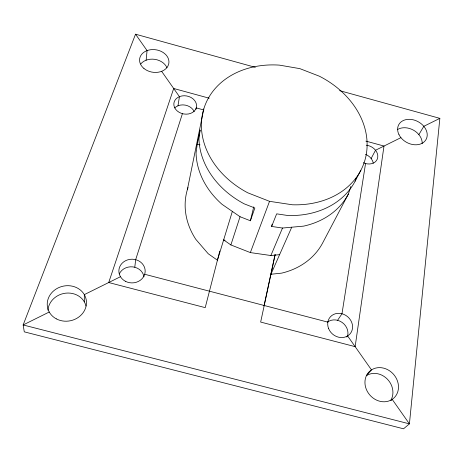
<?xml version="1.0" encoding="UTF-8"?>
<svg xmlns="http://www.w3.org/2000/svg" width="463" height="463" viewBox="0 0 463 463"><rect width="100%" height="100%" fill="white"/><g stroke="black" fill="none" stroke-linecap="round" stroke-linejoin="round"><path stroke-width="0.69" d="M84.312 301.841L84.318 294.63L120.461 276.712M146.134 60.19L147.072 50.606L135.537 34.198L23.15 324.957L24.284 331.849L403.528 428.802L409.414 423.865L439.85 118.36L339.576 90.626M134.779 267.249L135.671 259.679L182.416 113.672M197.226 144.172L196.057 152.964A80.759 66.267 19.6 0 0 222.066 204.345L240.048 216.719L250.39 220.776L254.847 208.009L244.227 203.847A82.819 67.158 19.6 0 1 198.951 138.9L200.126 129.987L197.226 144.172L199.999 144.925M365.55 163.532L341.989 313.758L337.579 320.303M177.983 105.796L179.43 96.651L161.633 71.331M195.976 109.291L196.243 107.902A11.448 9.121 10.9 0 0 182.017 95.928A11.448 9.121 10.9 0 0 177.335 111.051A11.448 9.121 10.9 0 0 196.243 107.902L203.894 109.991M187.376 189.599L203.778 108.967M275.057 254.54L263.991 305.991L264.223 305.499M275.138 254.702L260.657 322.069L355.144 346.654L383.995 146.053L365.886 141.099M350.89 186.444L348.344 194.078A80.759 66.267 19.6 0 1 303.618 226.129L282.499 228.039L271.636 226.442L272.105 224.323M250.39 220.776L253.73 206.868M219.786 251.05L205.213 307.64L108.712 282.534L173.694 88.485L209.207 98.208M217.28 260.762L232.345 211.417M279.6 254.656L270.872 255.524L250.35 252.59L230.881 244.939L240.048 216.719M271.636 226.442L276.654 213.842L287.801 215.509A82.819 67.158 19.6 0 0 355.109 181.207L355.966 178.631M250.35 252.59L269.53 201.33L292.344 204.773A84.573 67.893 19.6 0 0 365.938 156.124A84.573 67.893 19.6 0 0 319.325 76.187L299.856 68.64L279.409 65.127A84.573 67.893 19.6 0 0 203.025 111.693A84.573 67.893 19.6 0 0 247.803 192.822L269.53 201.33M270.872 255.524L282.499 228.039M270.705 274.773L291.736 227.206M348.344 194.078L322.792 242.693A72.992 62.54 19.6 0 1 281.701 273.124L270.936 274.258M355.109 181.207L360.885 170.21M371.147 158.473L375.528 150.249L400.917 137.661M418.87 134.617L423.819 126.306L439.85 118.36M346.787 337.076L347.615 335.941L371.476 369.885L366.412 375.643A17.727 15.545 49.7 0 1 387.207 379A17.727 15.545 49.7 0 1 390.865 400.229M391.189 400.327L392.19 399.361A18.045 15.754 48.9 0 0 387.832 369.763A18.045 15.754 48.9 0 0 365.128 384.979A18.045 15.754 48.9 0 0 392.19 399.361L409.414 423.865L23.15 324.957L49.24 312.021M144.688 274.264L327.85 322.126M225.047 240.268L223.646 239.898L230.881 244.939M135.537 34.198L255.316 67.326M217.448 260.223L208.234 253.753L195.82 239.348A72.992 62.54 19.6 0 1 188.019 187.573M47.938 310.181A19.371 17.426 -13.2 0 1 65.769 293.16A19.371 17.426 -13.2 0 1 85.996 306.037M397.358 129.652A15.302 11.754 28.1 0 1 413.505 130.178A15.302 11.754 28.1 0 1 422.187 143.582M140.781 63.935A14.544 11.262 8.7 0 1 154.827 59.345A14.544 11.262 8.7 0 1 166.975 67.812M119.24 274.003A12.929 11.702 -0.1 0 1 132.788 266.879A12.929 11.702 -0.1 0 1 143.976 276.787M327.549 322.074A12.796 11.367 39.4 0 1 342.331 322.578A12.796 11.367 39.4 0 1 347.424 336.67M174.725 107.931A11.268 9.046 10.7 0 1 185.339 105.13A11.268 9.046 10.7 0 1 194.188 111.629M365.463 154.318A11.112 8.861 26.6 0 1 373.276 163.184M366.256 145.185A11.286 8.93 26.5 0 1 377.71 157.57A11.286 8.93 26.5 0 1 363.328 162.721M56.266 318.839A19.718 17.675 -12.3 0 0 86.459 303.462A19.718 17.675 -12.3 0 0 57.829 288.055A19.718 17.675 -12.3 0 0 56.266 318.839M125.317 281.244A13.155 11.847 0.5 0 0 145.174 271.208A13.155 11.847 0.5 0 0 125.56 260.721A13.155 11.847 0.5 0 0 125.317 281.244M398.996 134.71A15.534 11.835 28 0 0 424.525 141.533A15.534 11.835 28 0 0 413.76 119.94A15.534 11.835 28 0 0 398.996 134.71M143.912 68.449A14.77 11.344 8.9 0 0 168.468 64.803A14.77 11.344 8.9 0 0 150.388 49.761A14.77 11.344 8.9 0 0 143.912 68.449M328.603 328.591A13.016 11.5 38.9 0 0 349.947 334.002A13.016 11.5 38.9 0 0 341.879 313.729A13.016 11.5 38.9 0 0 328.603 328.591"/></g></svg>
